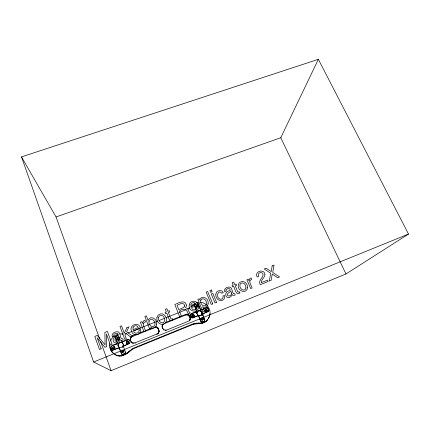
<?xml version="1.0" encoding="UTF-8"?>
<svg xmlns="http://www.w3.org/2000/svg" width="430" height="430" viewBox="0 0 430 430"><rect width="100%" height="100%" fill="white"/><g stroke="black" fill="none" stroke-linecap="round" stroke-linejoin="round"><path stroke-width="0.64" d="M206.599 311.422C207.54 310.261 205.384 308.976 204.83 310.379C205.481 307.993 208.319 310.32 206.405 311.616L206.986 310.761M158.047 328.052L159.014 331.148L158.047 328.052L156.762 327.031L155.133 326.8L155.16 327.391L131.8 336.803L130.494 338.931L130.645 340.592C128.876 337.475 132.687 335.024 135.369 334.642M202.132 313.336L201.724 314.411C204.18 310.057 196.101 308.885 196.784 313.696L197.171 311.938M202.987 319.447L202.616 320.07C203.82 318.275 200.154 317.748 200.837 319.818L201.063 319.425C200.627 316.743 204.642 318.662 202.423 320.259M202.632 321.909L204.314 321.188L204.712 320.495L202.616 314.97L203.266 313.508L208.195 311.508L208.824 310.417L207.824 307.982L207.136 307.574L201.53 309.917L200.353 309.412L198.343 304.478L197.257 303.833L197.392 303.515L198.483 304.161L200.353 309.412M204.314 321.188L204.809 319.694L202.772 314.695L202.616 314.97M209.647 315.883L208.41 318.447C212.775 312.32 208.163 302.833 200.686 302.322M201.901 313.755C202.428 310.901 197.983 309.627 196.967 312.368M196.295 306.289L195.951 307.767C195.317 306.3 197.778 305.015 198.139 306.805M158.767 332.239L158.326 333.503L159.003 331.428L158.993 331.981L159.025 330.589M193.903 316.147L193.285 315.045L192.059 315.357C192.619 313.47 195.172 315.383 193.699 316.647L194.097 315.738M194.57 305.44L194.973 304.488L196.171 303.967M158.439 329.358L158.444 328.783M181.449 316.082L186.55 314.147L188.157 314.378L189.436 315.383L190.436 317.877L189.512 320.855C191.42 318.356 188.722 313.723 185.513 315.045L164.776 323.398M190.436 314.959L190.549 314.679L191.28 317.442C188.319 313.873 193.581 312.476 196.15 311.858L196.268 311.444M158.821 330.342L158.826 329.778M162.228 325.537L162.191 326.139L162.895 324.016L162.228 325.537L162.174 326.967L162.212 326.375C162.389 328.644 164.518 330.96 166.91 329.95L188.49 321.194L189.791 320.21M128.382 342.554L128.543 342.828C126.356 336.486 125.533 347.429 128.419 341.721M124.42 353.804C117.643 354.954 126.296 354.642 125.571 352.17L123.544 346.806L124.103 345.559C126.995 344.747 132.22 343.333 129.204 340.017M122.195 352.084L123.512 352.095L123.904 350.805L124.087 351.036L123.775 350.558C122.819 349.843 121.475 351.143 122.195 352.106M124.807 353.455L125.571 352.17M126.565 342.812C126.103 341.721 127.764 340.754 128.446 341.759M122.432 352.229L122.625 352.455C120.588 351.654 122.899 348.854 123.958 350.789L123.582 350.353M119.432 347.408L119.637 347.655L118.836 347.048C121.459 349.267 125.028 344.844 122.308 342.748C119.857 340.662 116.326 344.521 118.572 346.795L118.035 345.919M123.297 344.14L123.415 345.526L123.233 345.269M118.25 346.177C117.105 343.436 121.26 341.006 122.969 343.522L122.781 343.253M117.815 339.598C122.899 338.367 114.563 335.787 118.03 339.894L117.385 339.254M118.965 337.749L119.54 339.05L119.33 338.754M113.246 348.676L113.488 348.918L113.009 348.531C113.934 349.321 115.326 347.967 114.595 347.01M114.536 348.338L114.767 348.585C116.197 345.774 110.784 346.542 113.251 348.778M117.605 339.55C116.879 338.603 118.261 337.27 119.174 338.05M111.934 349.907L112.337 350.208C108.161 346.381 113.187 344.661 116.772 343.871L117.336 342.629L119.164 341.377L120.169 339.705L121.416 340.71L123.227 339.963L122.797 338.786C119.739 340.388 121.045 332.911 118.379 331.906C115.584 331.003 110.94 333.39 112.262 336.776L113.767 336.174C113.128 334.234 115.471 333.083 117.089 333.239L118.099 334.18L118.051 335.25C116.073 336.523 112.074 337.964 113.262 341.071C113.783 342.71 115.815 343.377 117.309 342.662L116.917 344.054C114.079 345.301 108.704 345.704 111.907 349.859M112.816 348.327L113.058 348.574C112.337 347.623 113.719 346.274 114.638 347.058M111.741 351.643L113.595 353.557C110.66 351.165 109.145 347.279 109.704 343.532M162.422 325.343L162.465 324.736M162.368 327.773L162.406 327.182M162.75 328.751L162.793 328.176M163.712 330.068L163.766 329.498M165.206 330.713L165.276 330.149M166.034 330.718L166.104 330.159M203.369 309.175C206.002 306.708 209.249 307.864 208.442 311.476L208.754 310.949M192.242 314.948C191.275 316.125 193.457 317.426 194.021 316.002M203.266 313.508L202.992 314.201L203.148 313.921M190.759 314.179L190.506 314.695L191.076 314.137L196.016 312.142L196.65 310.67L194.639 305.703M129.769 343.113L130 342.592M118.406 335.158L115.847 336.185L115.45 337.459M185.513 315.045L185.755 314.351M186.298 314.841L186.55 314.147M188.711 309.122L188.98 308.375L189.92 307.687M187.109 314.851L187.367 314.153M187.894 315.072L188.157 314.378M194.43 304.268L194.747 303.483L193.049 304.623L191.312 306.843L192.387 305.757M188.593 315.486L188.861 314.798M192.742 305.397L193.049 304.623M189.162 316.071L189.436 315.383M189.56 316.781L189.84 316.104M194.516 305.219L194.645 304.908M194.779 304.677L194.65 304.988L196.515 304.091M190.431 315.233L190.544 314.954M190.839 314.271L190.952 313.991M194.844 304.8L194.973 304.488M190.501 315.496L190.614 315.222M191.076 314.137L191.194 313.857M195.08 304.666L195.209 304.354M189.947 317.748L190.232 317.077M190.151 318.544L190.436 317.877M190.146 319.361L190.431 318.705M189.926 320.151L190.21 319.501M191.925 315.593L192.102 315.179M192.253 315.168L192.436 314.755M191.92 316.389L192.097 315.98M192.489 315.034L192.672 314.62M195.886 307.235L196.085 306.778M191.415 317.684L191.398 317.173M195.886 307.504L196.085 307.052M195.956 306.977L196.488 306.096M197.526 303.838L197.666 303.521M192.753 314.97L192.936 314.55M196.284 306.552L196.72 305.966M192.054 316.625L192.231 316.222M191.533 317.415L191.839 318.017L197.725 315.749L198.913 316.26C200.111 319.006 200.541 324.198 204.476 320.93M197.789 303.908L197.924 303.596M196.521 306.423L196.983 305.897M193.022 314.97L193.204 314.556M192.242 316.824L192.425 316.415M198.02 304.048L198.16 303.731M196.779 306.359L197.252 305.902M196.274 308.192L196.15 307.316M193.285 315.045L193.468 314.631M198.208 304.241L198.348 303.924M197.048 306.359L197.515 305.977M193.516 315.185L193.704 314.771M198.343 304.478L198.483 304.161M123.544 346.806L123.964 345.994M197.934 306.305L197.73 306.762L197.746 306.112M193.704 315.378L193.892 314.964M192.758 317.759L192.64 318.028L197.725 315.749M193.839 315.615L194.027 315.201M197.859 306.998L198.069 306.542M193.505 316.835L193.688 316.432M193.908 315.878L194.097 315.464M196.134 311.728L196.435 311.046M196.65 310.67L196.3 311.336M196.016 312.142L196.15 311.858M110.462 340.925C111.73 337.7 114.579 335.228 117.884 334.244M197.305 311.788L197.51 311.352M21.5 156.891L56.056 216.962L280.769 137.724L318.356 59.313L408.5 234.06L345.978 273.969L111.064 370.687L93.627 362.001L21.5 156.891L318.356 59.313M196.784 313.019L196.988 312.594M197.784 311.315L197.994 310.879M198.37 310.981L198.579 310.546M199.02 310.815L199.235 310.379M197.289 314.948L197.494 314.529L196.988 313.276M199.692 310.82L199.912 310.385M192.984 324.43L193.29 323.812C198.106 322.296 204.255 324.408 207.701 319.49C204.556 324.983 197.95 322.984 192.984 324.43L133.3 348.735C127.339 353.17 120.62 360.136 113.192 353.191M197.762 315.432L197.972 315.018L197.494 314.529M200.762 309.536L200.912 309.24L201.686 309.621M200.342 311.003L200.563 310.567M201.159 309.702L201.31 309.406M198.101 315.964L197.585 316.023M198.343 315.776L198.558 315.367L200.547 315.389L201.616 314.577L200.907 315.464L201.132 315.056M200.923 311.347L201.149 310.917M194.656 323.908L194.978 323.29M198.999 315.959L199.214 315.55M201.396 311.831L201.627 311.401M199.671 315.969L199.891 315.555M201.734 312.422L201.96 311.997M200.321 315.797L200.547 315.389M201.906 313.078L202.132 312.653M196.386 323.677L196.725 323.059M205.158 309.955L205.4 309.519M206.438 307.939L206.604 307.638M205.389 309.826L205.637 309.385M204.83 311.169L205.212 309.708M206.696 307.875L206.868 307.574M205.648 309.756L205.9 309.32M206.964 307.875L207.136 307.574M205.916 309.761L206.169 309.32M198.133 323.747L198.488 323.123M200.842 319.017L201.202 318.388M200.767 319.28L200.993 318.888M206.174 309.837L206.427 309.396M207.228 307.95L207.4 307.649M201.17 318.592L201.396 318.195M200.767 319.549L200.993 319.162M201.401 318.458L201.632 318.06M207.459 308.09L207.636 307.789M205.384 311.739L205.637 311.304L206.663 311.18M206.411 309.971L206.663 309.536M201.665 318.388L201.89 317.99M201.385 314.991L201.955 313.991M207.652 308.283L207.824 307.982M206.599 310.164L206.851 309.729M200.971 320.054L201.063 319.425M201.933 318.394L202.165 317.996M206.733 310.401L206.986 309.965M207.787 308.52L207.959 308.219M201.159 320.248L201.197 319.662M202.191 318.469L202.428 318.071M206.174 311.745L206.427 311.315M206.803 310.664L207.056 310.229M206.803 310.933L207.056 310.498M202.428 318.603L202.659 318.211M200.939 321.269L200.788 321.522L198.767 316.528M202.616 318.797L202.852 318.404M202.75 319.038L202.987 318.641M202.82 319.302L203.057 318.91M200.181 323.795L200.552 323.177M202.82 319.571L203.057 319.184M208.577 310.444L208.754 310.154M201.353 322.097L201.767 321.919M208.647 310.707L208.824 310.417M203.105 313.787L208.195 311.508M208.647 310.981L208.824 310.691M208.426 311.374L208.018 311.798M201.616 322.172L202.041 321.925M123.512 352.095L123.904 352.116L123.872 351.643M122.125 347.069L122.313 347.316L122.829 346.822L123.023 345.951M202.304 321.855L201.885 322.177M117.766 335.642L115.487 336.625M202.197 323.435L202.584 322.812M204.503 320.995L204.804 320.5M204.094 322.683L204.503 322.054M209.603 314.556L210.055 313.862M205.809 321.57L206.228 320.93M207.265 320.14L208.851 317.786M190.796 306.918L191.608 306.079M115.315 354.755L114.934 354.401C122.055 358.738 127.78 351.95 133.08 348.327L193.29 323.812M131.741 342.468L131.978 342.925L131.171 341.861L132.456 342.898L134.934 342.914L156.993 333.97L158.331 332.965M162.852 324.629L164.163 323.645M127.78 343.135L128.188 343.269L128.237 342.796M202.659 319.872L201.391 319.861M124.802 345.5L129.559 343.312M187.937 308.901L188.98 308.375M112.171 350.047L113.004 350.052L118.25 347.929L119.605 348.623L121.502 353.825L119.465 348.456L118.771 348.321M117.815 348.332L113.004 350.052M93.627 362.001L408.5 234.06M139.035 333.164L143.926 331.197M145.152 330.702L151.876 327.993M165.448 322.527L170.371 320.543M172.833 319.554L180.218 316.577M129.177 339.963L127.925 339.614L122.743 341.705L121.41 340.99L122.62 341.517C124.501 341.689 127.877 337.577 129.306 340.211M128.092 332.965L132.418 331.229M133.655 330.729L142.303 327.262M143.539 326.768L157.751 321.065M158.987 320.57L164.55 318.334M165.786 317.84L178.144 312.884M179.38 312.39L186.179 309.659M125.727 333.75L126.893 333.39M196.639 302.704L198.644 302.312M155.16 327.391L156.773 327.622L158.047 328.633M197.241 307.961L196.478 307.746M119.992 333.873L123.324 333.965M200.504 309.116L200.912 309.24M205.637 311.304L205.078 310.734M197.972 315.018L198.558 315.367M126.398 342.538L127.119 343.403L126.957 343.129M110.634 349.832L111.053 350.23L110.515 348.735M116.885 355.239L117.256 355.583M109.908 347.822L110.338 348.236M118.981 355.658L119.33 356.002M109.591 345.693L110.026 346.129M114.074 348.682L114.563 348.784L114.326 348.542M121.131 355.653L121.459 355.997M118.357 346.537L119.045 347.3M121.824 354.277L121.373 353.68M111.741 349.697L112.101 350.063M114.407 346.806L114.831 347.263M123.249 355.218L123.56 355.567M122.002 351.88L122.383 352.31M125.259 354.374L125.555 354.728M118.126 343.833L118.341 344.102M118.508 343.221L118.718 343.495M114.036 336.185L114.423 336.701M119.024 342.721L119.234 343M127.076 353.148L127.355 353.514M119.653 342.371L119.857 342.651M117.256 339.007L117.476 339.302M117.578 339.458L117.793 339.748M117.196 338.738L117.417 339.034M117.213 338.453L117.428 338.749M118.083 339.673L118.293 339.969M117.293 338.179L117.514 338.48M118.363 339.678L118.572 339.969M120.341 342.194L120.54 342.473M117.449 337.937L117.664 338.238M118.637 339.609L118.847 339.899M117.653 337.738L117.868 338.039M121.04 342.199L121.239 342.479M117.906 337.598L118.116 337.899M119.094 339.27L119.303 339.56M118.18 337.529L118.39 337.829M121.711 342.387L121.905 342.662M118.46 337.529L118.669 337.829M118.728 337.604L118.938 337.905M119.346 338.469L119.551 338.765M122.308 342.748L122.496 343.022M128.629 351.6L128.893 351.982M119.153 337.948L119.492 338.496M129.935 350.267L130.182 350.654M111.332 350.676L112.155 352.025M126.334 342.264L126.506 342.543M126.716 342.989L126.882 343.258M126.345 341.979L126.517 342.258M127.226 343.204L127.387 343.479M126.431 341.71L126.597 341.99M127.506 343.21L127.667 343.479M122.115 333.922L122.437 334.454M126.581 341.463L126.748 341.742M126.785 341.264L126.952 341.549M131.429 349.165L131.666 349.563M128.027 342.995L128.188 343.269M127.038 341.124L127.199 341.409M127.312 341.054L127.473 341.339M127.592 341.054L127.753 341.339M128.468 342.28L128.624 342.56M127.86 341.13L128.022 341.415M128.097 341.275L128.253 341.554M128.479 341.995L128.635 342.275M133.08 348.327L133.3 348.735M131.408 342.323L130.403 340.108M128.285 341.479L128.575 342M130.215 339.286L130.462 339.775M130.247 338.437L130.494 338.931M132.456 342.898L132.687 343.355M130.5 337.62L130.742 338.12M133.268 343.124L133.488 343.581M280.769 137.724L345.978 273.969M130.946 336.889L131.188 337.394M131.564 336.292L131.8 336.803M134.934 342.914L135.138 343.371M132.311 335.873L132.537 336.389M194.51 306.015L195.763 309.106M115.6 337.658L116.858 341.098M115.659 338.034L116.917 341.479M56.056 216.962L99.792 339.184M100.69 341.705L111.064 370.687M155.966 326.805L155.982 327.397M156.762 327.031L156.773 327.622M156.993 333.97L157.004 334.502M157.471 327.456L157.477 328.042M157.729 333.556L157.729 334.088M215.828 294.201C215.032 298.544 220.617 303.112 223.939 299.097A3.343 3.273 45.4 0 0 224.68 297.135L224.471 295.415L223.019 296.001C223.417 297.404 222.632 299.017 221.106 299.205A2.01 1.967 45.5 0 1 219.531 298.829C215.505 296.937 218.155 288.981 221.858 293.228L223.304 292.647C221.875 288.885 215.951 290.465 215.828 294.201M231.56 293.12C231.791 294.932 229.405 296.813 227.792 295.679C225.986 293.341 229.744 292.594 230.856 291.239L231.56 293.12M158.654 317.464C157.568 320.92 162.298 325.284 164.582 321.328C165.507 318.549 162.938 313.653 159.67 315.883A2.284 2.257 -48.9 0 0 158.654 317.464M186.362 305.058L186.34 306.01L185.507 307.676L187.458 308.536L189.243 312.099L190.205 312.927L188.13 313.766C186.727 308.649 183.868 307.955 179.364 311.046L181.508 316.432L179.804 317.12L174.833 304.58C177.896 303.102 185.33 299.065 186.362 305.058M139.143 330.111C139.573 333.497 134.122 334.594 133.461 330.966L140.363 328.197C139.245 320.844 128.301 325.107 131.634 331.326C132.822 336.91 141.776 334.986 140.701 329.488L139.143 330.111M189.254 304.94C187.523 311.922 199.359 313.916 198.483 306.278L196.988 306.88C197.477 310.207 192.156 311.153 191.484 307.687L198.117 305.026C197.504 299.989 189.727 299.925 189.254 304.94M156.95 317.786C155.805 322.909 162.776 327.182 165.878 322.167C168.195 318.012 163.491 311.427 158.912 314.647A4.128 4.074 -49.4 0 0 157.176 316.829L156.95 317.786M148.99 321.575C148.044 325.091 153.359 329.106 154.913 324.731C156.208 320.947 150.414 316.63 148.99 321.575M119.416 338.173C119.524 340.092 117.019 342.103 115.283 340.925C113.531 338.351 117.573 337.652 118.782 336.179L119.416 338.173M264.928 274.662C264.928 277.812 260.951 279.446 261.263 282.661L267.562 280.123L268.175 281.516L260.252 284.708C257.559 280.403 263.703 277.882 263.031 273.974C261.714 270.647 256.586 273.491 258.693 276.431L257.221 277.022C253.764 271.287 264.692 268.239 264.928 274.662M208.152 303.15C208.502 305.993 205.078 308.401 202.611 306.746L204.508 311.39L202.992 312.003L197.838 299.366L199.31 298.78L199.799 299.973C201.514 294.362 208.889 298.361 208.152 303.15M226.024 290.024L226.11 291.207L224.718 291.76C223.245 288.627 227.642 286.299 230.249 287.219C232.829 288.148 231.91 295.184 234.785 293.717L235.258 294.829L234.302 295.388L232.952 295.286L232.35 294.561C228.196 302.457 221.015 292.771 230.114 290.358L230.104 289.352L229.093 288.46L227.405 288.734L226.024 290.024M200.751 300.473C199.579 303.811 204.594 308.487 206.405 304.171C207.561 300.887 202.637 296.136 200.751 300.473M249.835 281L249.959 282.892L252.163 287.966L250.701 288.557L246.879 279.742L248.266 279.188L248.927 280.704L249.803 278.527L251.034 277.898L251.711 279.452L250.319 280.172L249.835 281M184.663 305.956L183.739 307.514L178.799 309.627L177.106 305.359C179.138 304.101 184.465 301.645 184.663 305.956M247.551 287.686C246.567 295.023 236.118 290.454 238.542 284.316A3.994 3.865 42.8 0 1 240.123 282.236C243.794 279.667 247.949 283.848 247.551 287.686M272.168 265.858L271.233 271.583L266.213 268.229L264.224 269.019L270.744 273.254L269.255 281.08L271.179 280.306L272.249 274.077L277.603 277.715L279.575 276.925L272.717 272.464L274.055 265.111L272.168 265.858M143.437 323.564L143.464 325.569L145.501 330.939L143.921 331.573L140.395 322.247L141.889 321.651L142.497 323.252L143.545 320.941L144.883 320.264L145.507 321.909L144.002 322.683L143.437 323.564M156.595 324.231C156.617 327.053 153.08 329.235 150.72 327.461L151.177 328.654L149.726 329.235L144.856 316.453L146.377 315.851L148.135 320.452C150.274 314.679 157.848 319.167 156.595 324.231M191.011 304.225L191.038 306.456L196.064 304.44C195.37 302.08 191.839 301.941 191.011 304.225M245.944 288.03C244.702 292.653 238.784 288.605 239.983 284.929A2.209 2.139 42.6 0 1 240.897 283.418C243.788 281.435 246.218 285.434 245.944 288.03M133.074 327.397L133.037 329.697L138.267 327.601C137.584 325.118 133.945 325.085 133.074 327.397M126.888 327.638L124.275 333.261L121.513 325.789L119.986 326.397L124.743 339.302L126.28 338.684L124.969 335.142L125.861 333.39L130.58 336.953L132.612 336.131L126.597 331.783L128.914 326.827L126.888 327.638M239.881 292.916C235.887 296.028 234.947 288.541 233.716 286.418L232.528 286.891L232.012 285.676L233.2 285.203L232.152 282.736L233.641 282.139L234.694 284.606L236.091 284.047L236.607 285.262L235.21 285.821L237.682 291.61L238.258 292.11L239.376 291.733L239.881 292.916M172.968 319.872C168.818 323.129 167.953 315.41 166.819 313.153L165.572 313.653L165.082 312.39L166.324 311.895L165.324 309.337L166.888 308.719L167.888 311.272L169.355 310.686L169.85 311.943L168.383 312.529L170.737 318.528L171.317 319.044L172.489 318.651L172.968 319.872M101.152 348.805L99.438 349.499L94.783 336.427L97.347 335.405L105.092 344.903L104.888 332.406L107.409 331.401L112.117 344.387L110.419 345.07L106.489 334.083L106.688 346.575L104.915 347.289L97.175 337.797L101.152 348.805M212.743 303.849L211.237 304.456L206.147 292.12L207.647 291.524L212.743 303.849M216.526 302.322L215 302.94L211.291 293.996L212.812 293.389L216.526 302.322M211.42 290.024L209.899 290.632L210.603 292.33L212.124 291.728L211.42 290.024"/></g></svg>
